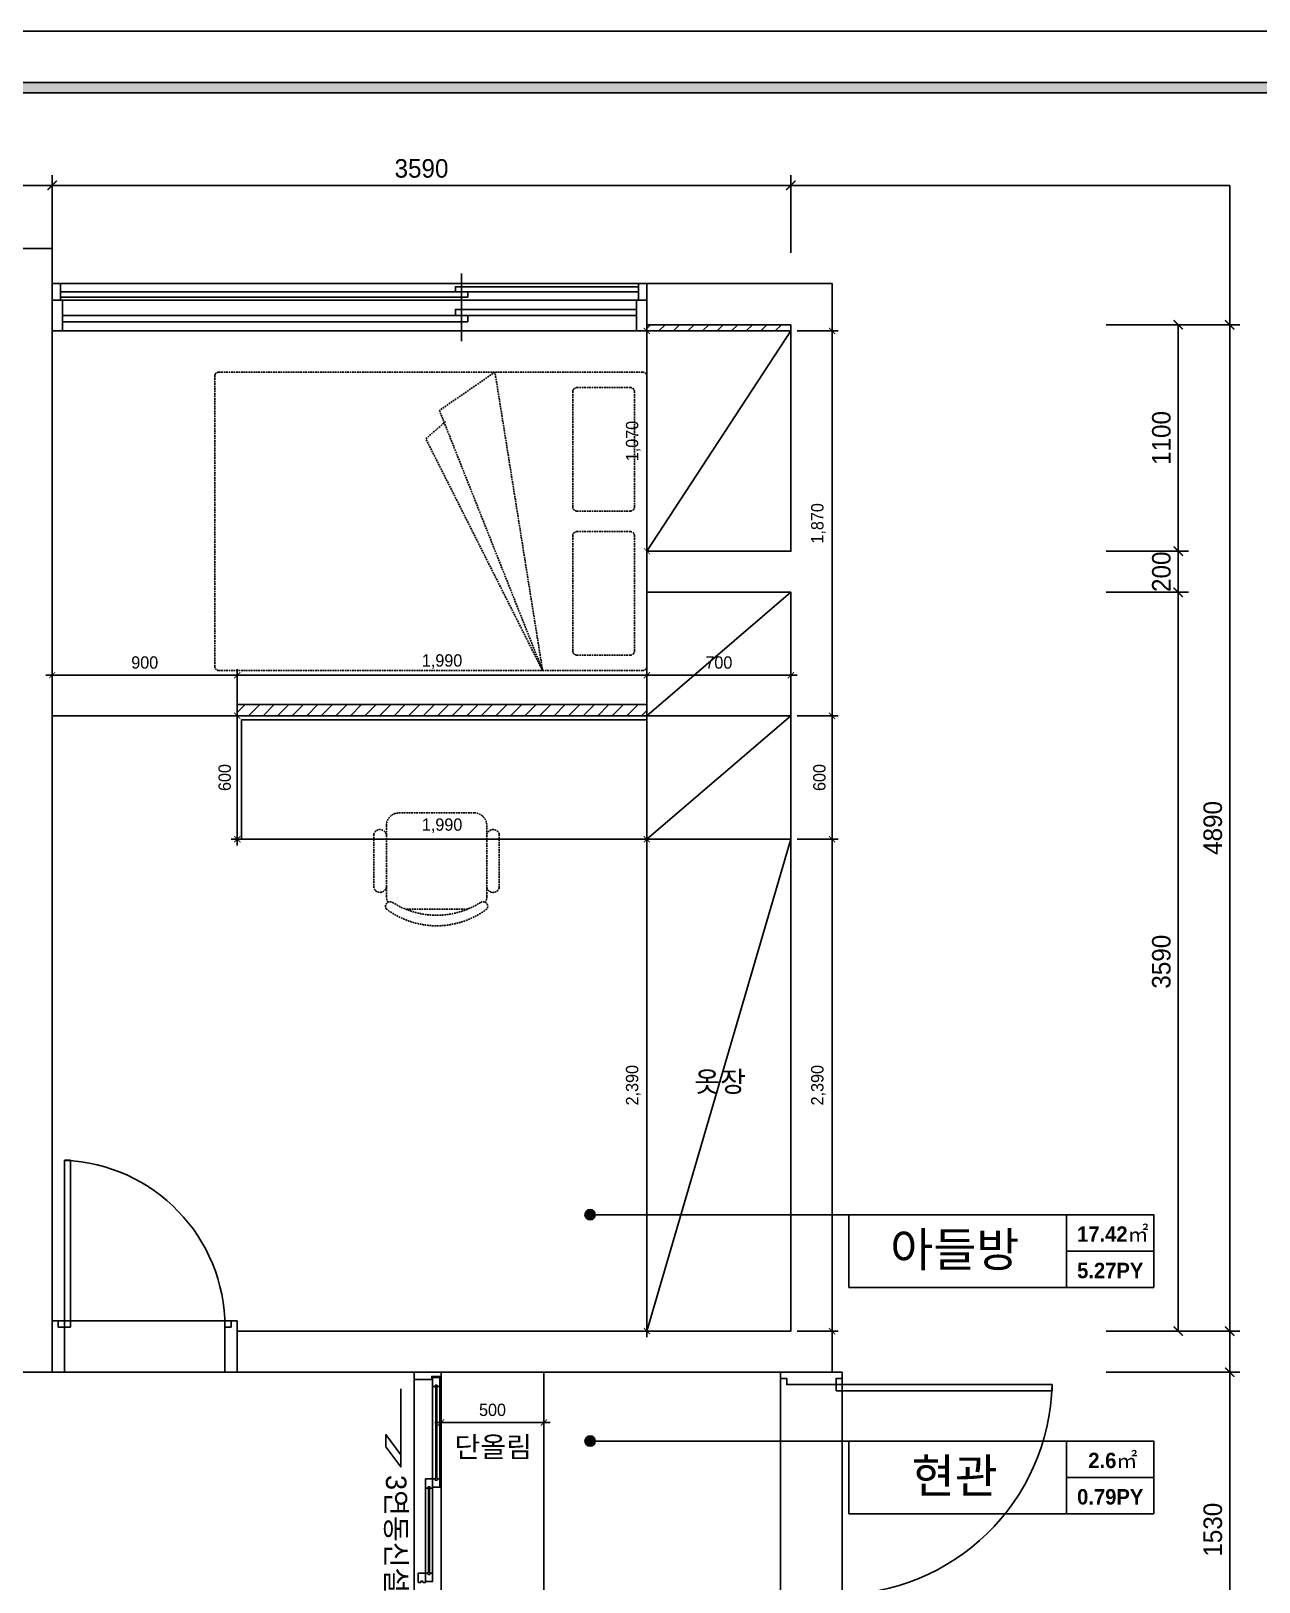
# Model space of a CAD drawing. Header units: millimetres. Extents: x -551172 to 232469, y -3435 to 261611.
# Drawn here: x 128349 to 134316, y 86516 to 94053 of the extents above; entities that cross this region are included whole.
import ezdxf
from ezdxf.enums import TextEntityAlignment as Align

# ---------------------------------------------------------------- set-up
doc = ezdxf.new("R2010")
doc.units = ezdxf.units.MM
doc.header["$LTSCALE"] = 10
doc.header["$PDMODE"] = 3
doc.linetypes.add('DH-HID2', pattern=[1.2, 0.8, -0.4])
doc.layers.get('DEFPOINTS').update_dxf_attribs({"color": 248})
for name, color, linetype in [('0-ELC TEXT', 7, 'Continuous'), ('03-TEXT', 3, 'Continuous'), ('03-WAL NEW', 3, 'Continuous'), ('06-FUR', 6, 'Continuous'), ('07-DIM WAL', 5, 'Continuous'), ('C-HAT', 251, 'Continuous'), ('CO-DOOR', 8, 'Continuous'), ('F-SYM', 7, 'Continuous'), ('FORM(YOURNAME)-11', 1, 'Continuous'), ('FU-FURM', 251, 'DH-HID2'), ('Layer 1', 7, 'Continuous'), ('도면층2', 2, 'Continuous'), ('도면층4', 4, 'Continuous'), ('도면층5', 5, 'Continuous'), ('도면층8', 8, 'Continuous')]:
    doc.layers.add(name, color=color, linetype=linetype)
doc.styles.add('HY 울릉도 L', font='')
doc.styles.add('YOURNAME', font='HY울릉도M.TTF')
doc.styles.add('넥슨고딕', font='NEXONLv1GothicBold.ttf')
doc.styles.add('코레일둥고', font='Korail_Round_Gothic_Medium.ttf')
doc.styles.get('HY 울릉도 L').set_extended_font_data('HY울릉도L')
doc.dimstyles.new('30', dxfattribs={"dimscale": 30, "dimtxt": 2, "dimasz": 1, "dimexe": 1, "dimexo": 1, "dimgap": 1, "dimtad": 1, "dimdec": 0, "dimrnd": 0.05, "dimdsep": 46, "dimlunit": 6, "dimtxsty": 'HY 울릉도 L', "dimblk": 'ARCHTICK', "dimcen": 2.5, "dimdle": 1, "dimclrd": 133, "dimclre": 133, "dimclrt": 30, "dimadec": 0, "dimazin": 0, "dimtfac": 1, "dimtdec": 0, "dimtix": 1, "dimtmove": 2, "dimatfit": 3, "dimldrblk": 'ARCHTICK', "dimfxl": 1, "dimlwd": -1, "dimlwe": -1, "dimarcsym": 0})
doc.dimstyles.new('YOURNAME-50', dxfattribs={"dimscale": 50, "dimtxt": 1.8, "dimasz": 0.9, "dimexe": 1, "dimexo": 3, "dimgap": 0.7, "dimtad": 1, "dimdec": 0, "dimzin": 0, "dimdsep": 46, "dimtxsty": 'YOURNAME', "dimblk": 'ARCHTICK', "dimcen": 0, "dimclrd": 1, "dimclre": 1, "dimclrt": 7, "dimadec": 0, "dimazin": 0, "dimtfac": 1, "dimtdec": 0, "dimtix": 1, "dimtmove": 2, "dimatfit": 3, "dimldrblk": 'ARCHTICK', "dimfxl": 1, "dimtolj": 1, "dimtzin": 0, "dimarcsym": 0})

# ---------------------------------------------------------------- blocks, each defined once
blk = doc.blocks.new('FORM-PLAN')
at = {"layer": 'FORM(YOURNAME)-11'}
h = blk.add_hatch(color=256, dxfattribs=at)
h.dxf.hatch_style = 1
h.paths.add_polyline_path([(-71444, 55115), (10556, 55115), (10556, 54915), (-71444, 54915)])
h.paths.add_polyline_path([(-71444, -2085), (10556, -2085), (10556, -2285), (-71444, -2285)])
at = {"layer": 'DEFPOINTS', "color": 158}
for points in [[(-71444, -2285), (10556, -2285), (10556, 55115), (-71444, 55115)], [(-69444, 53115), (-64, 53115), (-64, 1215), (-69444, 1215)]]:
    blk.add_lwpolyline(points, close=True, dxfattribs=at)
at = {"layer": 'FORM(YOURNAME)-11', "color": 250}
blk.add_lwpolyline([(-72444, -3285), (11556, -3285), (11556, 56115), (-72444, 56115)], close=True, dxfattribs=at)
at = {"layer": 'FORM(YOURNAME)-11'}
blk.add_lwpolyline([(-71444, 55115), (10556, 55115), (10556, 54915), (-71444, 54915)], close=True, dxfattribs=at)
at = {"layer": 'FORM(YOURNAME)-11', "color": 3, "style": 'YOURNAME'}
for tag, height, p in [('1', 450, (9905, 18188)), ('2', 450, (9905, 17544)), ('3', 450, (9905, 16257)), ('4', 450, (9905, 14326)), ('5', 515, (9905, 12009)), ('6', 515, (9905, 9757)), ('7', 515, (9905, 7504)), ('8', 515, (9905, 5252)), ('9', 515, (9905, 2999)), ('10', 515, (5655, 811)), ('11', 515, (9905, 747)), ('12', 515, (5655, -1441)), ('13', 515, (9905, -1441))]:
    blk.add_attdef(tag, text='', height=height, dxfattribs=at).set_placement(p, align=Align.MIDDLE_RIGHT)
blk = doc.blocks.new('_ArchTick')
at = {"color": 0, "linetype": 'ByBlock', "const_width": 0.15}
blk.add_lwpolyline([(-0.5, -0.5), (0.5, 0.5)], dxfattribs=at)
blk = doc.blocks.new('*D655')
at = {"color": 133, "transparency": 16777216}
blk.add_line((130871.4, 87291.1), (130311.4, 87291.1), dxfattribs=at)
at = {"layer": 'DEFPOINTS', "color": 0, "transparency": 16777216}
for p in [(130341.4, 87291.1), (130341.4, 87291.1), (130841.4, 87291.1)]:
    blk.add_point(p, dxfattribs=at)
at = {"color": 133, "transparency": 16777216, "xscale": 30, "yscale": 30, "zscale": 30, "rotation": 180}
blk.add_blockref('_ArchTick', (130341.4, 87291.1), dxfattribs=at)
at = {"color": 133, "transparency": 16777216, "xscale": 30, "yscale": 30, "zscale": 30}
blk.add_blockref('_ArchTick', (130841.4, 87291.1), dxfattribs=at)
at = {"color": 30, "transparency": 16777216, "insert": (130591.4, 87352.4), "char_height": 60, "attachment_point": 5, "style": 'HY 울릉도 L'}
blk.add_mtext('500', dxfattribs=at)
blk = doc.blocks.new('*D605')
at = {"layer": '07-DIM WAL', "color": 1, "lineweight": -2, "transparency": 16777216}
for p, q in [((128451.4, 92975.3), (128451.4, 93352.8)), ((128451.4, 93302.8), (132041.4, 93302.8)), ((132041.4, 92975.3), (132041.4, 93352.8))]:
    blk.add_line(p, q, dxfattribs=at)
at = {"layer": 'DEFPOINTS', "color": 0, "transparency": 16777216}
for p in [(132041.4, 93302.8), (128451.4, 92825.3), (132041.4, 92825.3)]:
    blk.add_point(p, dxfattribs=at)
at = {"layer": '07-DIM WAL', "color": 1, "lineweight": -2, "transparency": 16777216, "xscale": 45, "yscale": 45, "zscale": 45, "rotation": 180}
blk.add_blockref('_ArchTick', (128451.4, 93302.8), dxfattribs=at)
at = {"layer": '07-DIM WAL', "color": 1, "lineweight": -2, "transparency": 16777216, "xscale": 45, "yscale": 45, "zscale": 45}
blk.add_blockref('_ArchTick', (132041.4, 93302.8), dxfattribs=at)
at = {"layer": '07-DIM WAL', "color": 7, "transparency": 16777216, "insert": (130246.4, 93384.7), "char_height": 90, "attachment_point": 5, "style": 'YOURNAME'}
blk.add_mtext('\\A1;3590', dxfattribs=at)
blk = doc.blocks.new('*D621')
at = {"layer": '07-DIM WAL', "color": 1, "lineweight": -2, "transparency": 16777216}
for p, q in [((133573.9, 87535.3), (134223.9, 87535.3)), ((134173.9, 86005.3), (134173.9, 87535.3)), ((133573.9, 86005.3), (134223.9, 86005.3))]:
    blk.add_line(p, q, dxfattribs=at)
at = {"layer": 'DEFPOINTS', "color": 0, "transparency": 16777216}
for p in [(133423.9, 87535.3), (134173.9, 87535.3), (133423.9, 86005.3)]:
    blk.add_point(p, dxfattribs=at)
at = {"layer": '07-DIM WAL', "color": 1, "lineweight": -2, "transparency": 16777216, "xscale": 45, "yscale": 45, "zscale": 45}
for p, rotation in [((134173.9, 87535.3), 90), ((134173.9, 86005.3), 270)]:
    blk.add_blockref('_ArchTick', p, dxfattribs=dict(at, rotation=rotation))
at = {"layer": '07-DIM WAL', "color": 7, "transparency": 16777216, "insert": (134092.1, 86770.3), "char_height": 90, "attachment_point": 5, "rotation": 90, "style": 'YOURNAME'}
blk.add_mtext('\\A1;1530', dxfattribs=at)
blk = doc.blocks.new('*D622')
at = {"layer": '07-DIM WAL', "color": 1, "lineweight": -2, "transparency": 16777216}
for p, q in [((133573.9, 92625.3), (134223.9, 92625.3)), ((134173.9, 87735.3), (134173.9, 92625.3)), ((133573.9, 87735.3), (134223.9, 87735.3))]:
    blk.add_line(p, q, dxfattribs=at)
at = {"layer": 'DEFPOINTS', "color": 0, "transparency": 16777216}
for p in [(133423.9, 92625.3), (134173.9, 92625.3), (133423.9, 87735.3)]:
    blk.add_point(p, dxfattribs=at)
at = {"layer": '07-DIM WAL', "color": 1, "lineweight": -2, "transparency": 16777216, "xscale": 45, "yscale": 45, "zscale": 45}
for p, rotation in [((134173.9, 92625.3), 90), ((134173.9, 87735.3), 270)]:
    blk.add_blockref('_ArchTick', p, dxfattribs=dict(at, rotation=rotation))
at = {"layer": '07-DIM WAL', "color": 7, "transparency": 16777216, "insert": (134092, 90180.3), "char_height": 90, "attachment_point": 5, "rotation": 90, "style": 'YOURNAME'}
blk.add_mtext('\\A1;4890', dxfattribs=at)
blk = doc.blocks.new('*D623')
at = {"layer": '07-DIM WAL', "color": 1, "lineweight": -2, "transparency": 16777216}
for p, q in [((133573.9, 92625.3), (133973.9, 92625.3)), ((133923.9, 92625.3), (133923.9, 91525.3)), ((133573.9, 91525.3), (133973.9, 91525.3))]:
    blk.add_line(p, q, dxfattribs=at)
at = {"layer": 'DEFPOINTS', "color": 0, "transparency": 16777216}
for p in [(133423.9, 92625.3), (133423.9, 91525.3), (133923.9, 91525.3)]:
    blk.add_point(p, dxfattribs=at)
at = {"layer": '07-DIM WAL', "color": 1, "lineweight": -2, "transparency": 16777216, "xscale": 45, "yscale": 45, "zscale": 45}
for p, rotation in [((133923.9, 92625.3), 90), ((133923.9, 91525.3), 270)]:
    blk.add_blockref('_ArchTick', p, dxfattribs=dict(at, rotation=rotation))
at = {"layer": '07-DIM WAL', "color": 7, "transparency": 16777216, "insert": (133842.1, 92075.3), "char_height": 90, "attachment_point": 5, "rotation": 90, "style": 'YOURNAME'}
blk.add_mtext('\\A1;1100', dxfattribs=at)
blk = doc.blocks.new('*D624')
at = {"layer": '07-DIM WAL', "color": 1, "lineweight": -2, "transparency": 16777216}
for p, q in [((133573.9, 91325.3), (133973.9, 91325.3)), ((133923.9, 91325.3), (133923.9, 87735.3)), ((133573.9, 87735.3), (133973.9, 87735.3))]:
    blk.add_line(p, q, dxfattribs=at)
at = {"layer": 'DEFPOINTS', "color": 0, "transparency": 16777216}
for p in [(133423.9, 91325.3), (133423.9, 87735.3), (133923.9, 87735.3)]:
    blk.add_point(p, dxfattribs=at)
at = {"layer": '07-DIM WAL', "color": 1, "lineweight": -2, "transparency": 16777216, "xscale": 45, "yscale": 45, "zscale": 45}
for p, rotation in [((133923.9, 91325.3), 90), ((133923.9, 87735.3), 270)]:
    blk.add_blockref('_ArchTick', p, dxfattribs=dict(at, rotation=rotation))
at = {"layer": '07-DIM WAL', "color": 7, "transparency": 16777216, "insert": (133842, 89530.3), "char_height": 90, "attachment_point": 5, "rotation": 90, "style": 'YOURNAME'}
blk.add_mtext('\\A1;3590', dxfattribs=at)
blk = doc.blocks.new('*D625')
at = {"layer": '07-DIM WAL', "color": 1, "lineweight": -2, "transparency": 16777216}
for p, q in [((133923.9, 91525.3), (133923.9, 91570.3)), ((133573.9, 91525.3), (133973.9, 91525.3)), ((133923.9, 91525.3), (133923.9, 91325.3)), ((133573.9, 91325.3), (133973.9, 91325.3)), ((133923.9, 91325.3), (133923.9, 91280.3))]:
    blk.add_line(p, q, dxfattribs=at)
at = {"layer": 'DEFPOINTS', "color": 0, "transparency": 16777216}
for p in [(133423.9, 91525.3), (133423.9, 91325.3), (133923.9, 91325.3)]:
    blk.add_point(p, dxfattribs=at)
at = {"layer": '07-DIM WAL', "color": 1, "lineweight": -2, "transparency": 16777216, "xscale": 45, "yscale": 45, "zscale": 45}
for p, rotation in [((133923.9, 91525.3), 270), ((133923.9, 91325.3), 90)]:
    blk.add_blockref('_ArchTick', p, dxfattribs=dict(at, rotation=rotation))
at = {"layer": '07-DIM WAL', "color": 7, "transparency": 16777216, "insert": (133842.1, 91425.3), "char_height": 90, "attachment_point": 5, "rotation": 90, "style": 'YOURNAME'}
blk.add_mtext('\\A1;200', dxfattribs=at)
blk = doc.blocks.new('F-701-1')
at = {"layer": 'FU-FURM'}
for p, q in [((-725, -506.5), (401, -1074)), ((539, -1008), (-725, -506.5)), ((-725, -506.5), (725, -738)), ((725, -738), (539, -1008)), ((401, -1074), (485, -978))]:
    blk.add_line(p, q, dxfattribs=at)
for points in [[(-705, -2100), (705, -2100, 0.414214), (725, -2080), (725, -20, 0.414214), (705, 0), (-705, 0, 0.414214), (-725, -20), (-725, -2080, 0.414214)], [(-70, -360), (-630, -360, -0.414214), (-650, -340), (-650, -80, -0.414214), (-630, -60), (-70, -60, -0.414214), (-50, -80), (-50, -340, -0.414214)], [(70, -360), (630, -360, 0.414214), (650, -340), (650, -80, 0.414214), (630, -60), (70, -60, 0.414214), (50, -80), (50, -340, 0.414214)]]:
    blk.add_lwpolyline(points, format="xyb", close=True, dxfattribs=at)
blk = doc.blocks.new('F-101')
at = {"layer": 'FU-FURM'}
for p, q in [((-248.3, 454), (-248.3, 454)), ((151.2, 467.4), (-151.2, 467.4)), ((-243.8, 406.4), (-243.8, 61)), ((243.8, 61), (243.8, 406.4)), ((-305.7, 104.1), (-305.7, 363.2)), ((304.8, 104.1), (304.8, 363.2)), ((-182.9, 0), (182.9, 0))]:
    blk.add_line(p, q, dxfattribs=at)
for centre, radius, start, end in [((0, 142.2), 406.4, 53.1301, 126.8699), ((-226, 454), 22.3, 143.30994, 302.02741), ((0, 98), 399.1, 57.57575, 122.42425), ((226, 454), 22.3, 237.97259, 36.69006), ((-275.2, 354.3), 31.8, 9.29463, 163.7398), ((-182.9, 406.4), 61, 152.41556, 180), ((182.9, 406.4), 61, 0, 27.58444), ((274.3, 354.3), 31.8, 16.2602, 163.7398), ((-275.2, 113), 31.8, 196.2602, 350.70537), ((274.3, 113), 31.8, 196.2602, 343.7398), ((-182.9, 61), 61, 180, 270), ((182.9, 61), 61, 270, 0)]:
    blk.add_arc(centre, radius, start, end, dxfattribs=at)
blk = doc.blocks.new('*D665')
at = {"layer": '06-FUR', "color": 133, "transparency": 16777216}
for p, q in [((132241.4, 92625.3), (132241.4, 90695.3)), ((132071.4, 92595.3), (132271.4, 92595.3)), ((132071.4, 90725.3), (132271.4, 90725.3))]:
    blk.add_line(p, q, dxfattribs=at)
at = {"layer": 'DEFPOINTS', "color": 0, "transparency": 16777216}
for p in [(132041.4, 92595.3), (132041.4, 90725.3), (132241.4, 90725.3)]:
    blk.add_point(p, dxfattribs=at)
at = {"layer": '06-FUR', "color": 133, "transparency": 16777216, "xscale": 30, "yscale": 30, "zscale": 30}
for p, rotation in [((132241.4, 92595.3), 90), ((132241.4, 90725.3), 270)]:
    blk.add_blockref('_ArchTick', p, dxfattribs=dict(at, rotation=rotation))
at = {"layer": '06-FUR', "color": 30, "transparency": 16777216, "insert": (132175.4, 91660.3), "char_height": 60, "attachment_point": 5, "rotation": 90, "style": 'HY 울릉도 L'}
blk.add_mtext('1,870', dxfattribs=at)
blk = doc.blocks.new('*D666')
at = {"layer": '06-FUR', "color": 133, "transparency": 16777216}
for p, q in [((132241.4, 90755.3), (132241.4, 90095.3)), ((132071.4, 90725.3), (132271.4, 90725.3)), ((132071.4, 90125.3), (132271.4, 90125.3))]:
    blk.add_line(p, q, dxfattribs=at)
at = {"layer": 'DEFPOINTS', "color": 0, "transparency": 16777216}
for p in [(132041.4, 90725.3), (132041.4, 90125.3), (132241.4, 90125.3)]:
    blk.add_point(p, dxfattribs=at)
at = {"layer": '06-FUR', "color": 133, "transparency": 16777216, "xscale": 30, "yscale": 30, "zscale": 30}
for p, rotation in [((132241.4, 90725.3), 90), ((132241.4, 90125.3), 270)]:
    blk.add_blockref('_ArchTick', p, dxfattribs=dict(at, rotation=rotation))
at = {"layer": '06-FUR', "color": 30, "transparency": 16777216, "insert": (132180.1, 90425.3), "char_height": 60, "attachment_point": 5, "rotation": 90, "style": 'HY 울릉도 L'}
blk.add_mtext('600', dxfattribs=at)
blk = doc.blocks.new('*D667')
at = {"layer": '06-FUR', "color": 133, "transparency": 16777216}
for p, q in [((132241.4, 90155.3), (132241.4, 87705.3)), ((132071.4, 90125.3), (132271.4, 90125.3)), ((132071.4, 87735.3), (132271.4, 87735.3))]:
    blk.add_line(p, q, dxfattribs=at)
at = {"layer": 'DEFPOINTS', "color": 0, "transparency": 16777216}
for p in [(132041.4, 90125.3), (132041.4, 87735.3), (132241.4, 87735.3)]:
    blk.add_point(p, dxfattribs=at)
at = {"layer": '06-FUR', "color": 133, "transparency": 16777216, "xscale": 30, "yscale": 30, "zscale": 30}
for p, rotation in [((132241.4, 90125.3), 90), ((132241.4, 87735.3), 270)]:
    blk.add_blockref('_ArchTick', p, dxfattribs=dict(at, rotation=rotation))
at = {"layer": '06-FUR', "color": 30, "transparency": 16777216, "insert": (132175.4, 88930.3), "char_height": 60, "attachment_point": 5, "rotation": 90, "style": 'HY 울릉도 L'}
blk.add_mtext('2,390', dxfattribs=at)
blk = doc.blocks.new('*D668')
at = {"layer": '06-FUR', "color": 133, "transparency": 16777216}
for p, q in [((129381.4, 90922.6), (128421.4, 90922.6)), ((128451.4, 90755.3), (128451.4, 90952.6)), ((129351.4, 90755.3), (129351.4, 90952.6))]:
    blk.add_line(p, q, dxfattribs=at)
at = {"layer": 'DEFPOINTS', "color": 0, "transparency": 16777216}
for p in [(128451.4, 90922.6), (128451.4, 90725.3), (129351.4, 90725.3)]:
    blk.add_point(p, dxfattribs=at)
at = {"layer": '06-FUR', "color": 133, "transparency": 16777216, "xscale": 30, "yscale": 30, "zscale": 30, "rotation": 180}
blk.add_blockref('_ArchTick', (128451.4, 90922.6), dxfattribs=at)
at = {"layer": '06-FUR', "color": 133, "transparency": 16777216, "xscale": 30, "yscale": 30, "zscale": 30}
blk.add_blockref('_ArchTick', (129351.4, 90922.6), dxfattribs=at)
at = {"layer": '06-FUR', "color": 30, "transparency": 16777216, "insert": (128901.4, 90983.9), "char_height": 60, "attachment_point": 5, "style": 'HY 울릉도 L'}
blk.add_mtext('900', dxfattribs=at)
blk = doc.blocks.new('*D669')
at = {"layer": '06-FUR', "color": 133, "transparency": 16777216}
for p, q in [((129321.4, 90922.6), (131371.4, 90922.6)), ((129351.4, 90755.3), (129351.4, 90952.6)), ((131341.4, 90755.3), (131341.4, 90952.6))]:
    blk.add_line(p, q, dxfattribs=at)
at = {"layer": 'DEFPOINTS', "color": 0, "transparency": 16777216}
for p in [(131341.4, 90922.6), (129351.4, 90725.3), (131341.4, 90725.3)]:
    blk.add_point(p, dxfattribs=at)
at = {"layer": '06-FUR', "color": 133, "transparency": 16777216, "xscale": 30, "yscale": 30, "zscale": 30, "rotation": 180}
blk.add_blockref('_ArchTick', (129351.4, 90922.6), dxfattribs=at)
at = {"layer": '06-FUR', "color": 133, "transparency": 16777216, "xscale": 30, "yscale": 30, "zscale": 30}
blk.add_blockref('_ArchTick', (131341.4, 90922.6), dxfattribs=at)
at = {"layer": '06-FUR', "color": 30, "transparency": 16777216, "insert": (130346.4, 90988.6), "char_height": 60, "attachment_point": 5, "style": 'HY 울릉도 L'}
blk.add_mtext('1,990', dxfattribs=at)
blk = doc.blocks.new('*D637')
at = {"layer": '06-FUR', "color": 133, "transparency": 16777216}
for p, q in [((131311.4, 90922.6), (132071.4, 90922.6)), ((131341.4, 90755.3), (131341.4, 90952.6)), ((132041.4, 90755.3), (132041.4, 90952.6))]:
    blk.add_line(p, q, dxfattribs=at)
at = {"layer": 'DEFPOINTS', "color": 0, "transparency": 16777216}
for p in [(132041.4, 90922.6), (131341.4, 90725.3), (132041.4, 90725.3)]:
    blk.add_point(p, dxfattribs=at)
at = {"layer": '06-FUR', "color": 133, "transparency": 16777216, "xscale": 30, "yscale": 30, "zscale": 30, "rotation": 180}
blk.add_blockref('_ArchTick', (131341.4, 90922.6), dxfattribs=at)
at = {"layer": '06-FUR', "color": 133, "transparency": 16777216, "xscale": 30, "yscale": 30, "zscale": 30}
blk.add_blockref('_ArchTick', (132041.4, 90922.6), dxfattribs=at)
at = {"layer": '06-FUR', "color": 30, "transparency": 16777216, "insert": (131691.4, 90983.9), "char_height": 60, "attachment_point": 5, "style": 'HY 울릉도 L'}
blk.add_mtext('700', dxfattribs=at)
blk = doc.blocks.new('*D712')
at = {"layer": '06-FUR', "color": 133, "transparency": 16777216}
blk.add_line((131371.4, 90125.3), (129321.4, 90125.3), dxfattribs=at)
at = {"layer": 'DEFPOINTS', "color": 0, "transparency": 16777216}
for p in [(129351.4, 90125.3), (129351.4, 90125.3), (131341.4, 90125.3)]:
    blk.add_point(p, dxfattribs=at)
at = {"layer": '06-FUR', "color": 133, "transparency": 16777216, "xscale": 30, "yscale": 30, "zscale": 30, "rotation": 180}
blk.add_blockref('_ArchTick', (129351.4, 90125.3), dxfattribs=at)
at = {"layer": '06-FUR', "color": 133, "transparency": 16777216, "xscale": 30, "yscale": 30, "zscale": 30}
blk.add_blockref('_ArchTick', (131341.4, 90125.3), dxfattribs=at)
at = {"layer": '06-FUR', "color": 30, "transparency": 16777216, "insert": (130346.4, 90191.3), "char_height": 60, "attachment_point": 5, "style": 'HY 울릉도 L'}
blk.add_mtext('1,990', dxfattribs=at)
blk = doc.blocks.new('*D713')
at = {"layer": '06-FUR', "color": 133, "transparency": 16777216}
for p, q in [((129351.4, 90095.3), (129351.4, 90755.3)), ((129381.4, 90725.3), (129381.4, 90725.3)), ((129381.4, 90125.3), (129381.4, 90125.3))]:
    blk.add_line(p, q, dxfattribs=at)
at = {"layer": 'DEFPOINTS', "color": 0, "transparency": 16777216}
for p in [(129351.4, 90725.3), (129351.4, 90725.3), (129351.4, 90125.3)]:
    blk.add_point(p, dxfattribs=at)
at = {"layer": '06-FUR', "color": 133, "transparency": 16777216, "xscale": 30, "yscale": 30, "zscale": 30}
for p, rotation in [((129351.4, 90725.3), 90), ((129351.4, 90125.3), 270)]:
    blk.add_blockref('_ArchTick', p, dxfattribs=dict(at, rotation=rotation))
at = {"layer": '06-FUR', "color": 30, "transparency": 16777216, "insert": (129290.1, 90425.3), "char_height": 60, "attachment_point": 5, "rotation": 90, "style": 'HY 울릉도 L'}
blk.add_mtext('600', dxfattribs=at)
blk = doc.blocks.new('*D714')
at = {"layer": '06-FUR', "color": 133, "transparency": 16777216}
for p, q in [((131341.4, 90155.3), (131341.4, 87705.3)), ((131371.4, 90125.3), (131371.4, 90125.3)), ((131371.4, 87735.3), (131371.4, 87735.3))]:
    blk.add_line(p, q, dxfattribs=at)
at = {"layer": 'DEFPOINTS', "color": 0, "transparency": 16777216}
for p in [(131341.4, 90125.3), (131341.4, 87735.3), (131341.4, 87735.3)]:
    blk.add_point(p, dxfattribs=at)
at = {"layer": '06-FUR', "color": 133, "transparency": 16777216, "xscale": 30, "yscale": 30, "zscale": 30}
for p, rotation in [((131341.4, 90125.3), 90), ((131341.4, 87735.3), 270)]:
    blk.add_blockref('_ArchTick', p, dxfattribs=dict(at, rotation=rotation))
at = {"layer": '06-FUR', "color": 30, "transparency": 16777216, "insert": (131275.4, 88930.3), "char_height": 60, "attachment_point": 5, "rotation": 90, "style": 'HY 울릉도 L'}
blk.add_mtext('2,390', dxfattribs=at)
blk = doc.blocks.new('*D715')
at = {"layer": '06-FUR', "color": 133, "transparency": 16777216}
for p, q in [((131341.4, 91495.3), (131341.4, 92625.3)), ((131371.4, 92595.3), (131371.4, 92595.3)), ((131371.4, 91525.3), (131371.4, 91525.3))]:
    blk.add_line(p, q, dxfattribs=at)
at = {"layer": 'DEFPOINTS', "color": 0, "transparency": 16777216}
for p in [(131341.4, 92595.3), (131341.4, 92595.3), (131341.4, 91525.3)]:
    blk.add_point(p, dxfattribs=at)
at = {"layer": '06-FUR', "color": 133, "transparency": 16777216, "xscale": 30, "yscale": 30, "zscale": 30}
for p, rotation in [((131341.4, 92595.3), 90), ((131341.4, 91525.3), 270)]:
    blk.add_blockref('_ArchTick', p, dxfattribs=dict(at, rotation=rotation))
at = {"layer": '06-FUR', "color": 30, "transparency": 16777216, "insert": (131275.4, 92060.3), "char_height": 60, "attachment_point": 5, "rotation": 90, "style": 'HY 울릉도 L'}
blk.add_mtext('1,070', dxfattribs=at)

msp = doc.modelspace()

# ---------------------------------------------------------------- hatches: boundary and pattern name
at = {"layer": '0-ELC TEXT'}
h = msp.add_hatch(color=256, dxfattribs=at)
h.dxf.hatch_style = 1
edge = h.paths.add_edge_path()
edge.add_arc((131065.6, 88301.2), 25, 0, 360)
h = msp.add_hatch(color=256, dxfattribs=at)
h.dxf.hatch_style = 1
edge = h.paths.add_edge_path()
edge.add_arc((131065.6, 87201.3), 25, 0, 360)
at = {"layer": 'C-HAT'}
h = msp.add_hatch(dxfattribs=at)
h.set_pattern_fill('_USER', color=256, scale=50, angle=45, pattern_type=0)
h.set_pattern_definition([(45, (-55860, 11260), (-35.355339, 35.355339), [])])
h.paths.add_polyline_path([(132041.4, 92625.3), (131341.4, 92625.3), (131341.4, 92595.3), (132041.4, 92595.3)])
h = msp.add_hatch(dxfattribs=at)
h.set_pattern_fill('_USER', color=256, scale=50, angle=45, pattern_type=0)
h.set_pattern_definition([(45, (-24040, 0), (-35.355339, 35.355339), [])])
h.paths.add_polyline_path([(131741.4, 83325.3), (129841.4, 83325.3), (129841.4, 83270.6), (131741.4, 83270.6)])
h.paths.add_polyline_path([(131341.4, 90780), (129351.4, 90780), (129351.4, 90725.3), (131341.4, 90725.3)])

# ---------------------------------------------------------------- linework, layer by layer
at = {"layer": '0-ELC TEXT'}
for p, q in [((132323.2, 88301.2), (131065.6, 88301.2)), ((133380.4, 87947.5), (133380.4, 88301.2)), ((133380.4, 88124.3), (133805.1, 88124.3)), ((132323.2, 87201.3), (131065.6, 87201.3)), ((133380.4, 86847.6), (133380.4, 87201.3)), ((133380.4, 87024.5), (133805.1, 87024.5))]:
    msp.add_line(p, q, dxfattribs=at)
for points in [[(132323.2, 88301.2), (133805.1, 88301.2), (133805.1, 87947.5), (132323.2, 87947.5)], [(132323.2, 87201.3), (133805.1, 87201.3), (133805.1, 86847.6), (132323.2, 86847.6)]]:
    msp.add_lwpolyline(points, close=True, dxfattribs=at)
for centre in [(131065.6, 88301.2), (131065.6, 87201.3)]:
    msp.add_circle(centre, 25, dxfattribs=at)
at = {"layer": '03-WAL NEW'}
for points in [[(132041.4, 92625.3), (131341.4, 92625.3), (131341.4, 92595.3), (132041.4, 92595.3)], [(131341.4, 90725.3), (129351.4, 90725.3), (129351.4, 90780), (131341.4, 90780)]]:
    msp.add_lwpolyline(points, close=True, dxfattribs=at)
at = {"layer": '06-FUR'}
for p, q in [((132041.4, 92595.3), (131341.4, 91525.3)), ((129351.4, 90725.3), (128451.4, 90725.3))]:
    msp.add_line(p, q, dxfattribs=at)
for points in [[(131341.4, 91525.3), (132041.4, 91525.3), (132041.4, 92595.3), (131341.4, 92595.3)], [(131341.4, 91325.3), (132041.4, 91325.3), (132041.4, 87735.3), (131341.4, 87735.3)]]:
    msp.add_lwpolyline(points, close=True, dxfattribs=at)
for points in [[(132041.4, 91325.3), (131341.4, 90725.3), (132041.4, 90725.3), (131341.4, 90125.3)], [(131341.4, 90725.3), (129351.4, 90725.3), (129351.4, 90125.3), (131341.4, 90125.3), (131341.4, 90725.3)], [(129371.4, 90125.3), (129371.4, 90705.3), (131341.4, 90705.3)], [(131341.4, 90125.3), (132041.4, 90125.3), (131341.4, 87735.3)]]:
    msp.add_lwpolyline(points, dxfattribs=at)
at = {"layer": 'CO-DOOR', "color": 1}
msp.add_lwpolyline([(130145.7, 87454.5), (130145.7, 87075.3), (130073.5, 87173.9), (130073.5, 87232.3), (130145.7, 87133.6), (130145.7, 87454.5)], close=True, dxfattribs=at)
at = {"layer": 'Layer 1'}
msp.add_line((130841.4, 86395.3), (130841.4, 87535.3), dxfattribs=at)
at = {"layer": '도면층2'}
for p, q in [((128251.4, 92995.3), (128451.4, 92995.3)), ((128451.4, 87735.3), (128451.4, 92995.3)), ((131341.4, 92825.3), (132241.4, 92825.3)), ((131341.4, 92825.3), (131341.4, 92625.3)), ((132241.4, 92825.3), (132241.4, 87535.3)), ((131341.4, 92625.3), (132041.4, 92625.3)), ((132041.4, 92625.3), (132041.4, 91525.3)), ((131341.4, 91525.3), (132041.4, 91525.3)), ((131341.4, 91525.3), (131341.4, 91325.3)), ((131341.4, 91325.3), (132041.4, 91325.3)), ((132041.4, 91325.3), (132041.4, 87735.3)), ((128451.4, 87735.3), (128451.4, 87535.3)), ((132041.4, 87735.3), (129351.4, 87735.3)), ((129351.4, 87735.3), (129351.4, 87535.3)), ((128451.4, 87535.3), (128251.4, 87535.3)), ((132241.4, 87535.3), (129351.4, 87535.3))]:
    msp.add_line(p, q, dxfattribs=at)
at = {"layer": '도면층4'}
for p, q in [((130441.4, 92545.3), (130441.4, 92875.3)), ((131301.4, 92825.3), (128491.4, 92825.3)), ((131291.4, 92745.3), (128501.4, 92745.3)), ((131291.4, 92595.3), (128501.4, 92595.3)), ((128511.4, 87755.3), (128511.4, 88565.3)), ((128511.4, 88565.3), (128541.4, 88565.3)), ((128541.4, 87755.3), (128541.4, 88564.7)), ((128451.4, 87535.3), (128451.4, 87785.3)), ((128451.4, 87785.3), (129351.4, 87785.3)), ((128451.4, 87785.3), (128451.4, 87535.3)), ((128511.4, 87755.3), (128541.4, 87755.3)), ((129351.4, 87785.3), (129351.4, 87535.3)), ((129351.4, 87535.3), (128451.4, 87535.3)), ((131991.4, 86395.3), (131991.4, 87535.3)), ((131991.4, 87535.3), (132291.4, 87535.3)), ((132291.4, 87535.3), (131991.4, 87535.3)), ((132291.4, 87535.3), (132291.4, 86395.3)), ((132261.4, 87475.3), (133311.4, 87475.3)), ((132261.4, 87475.3), (132261.4, 87445.3)), ((132261.4, 87445.3), (133310.8, 87445.3)), ((133311.4, 87475.3), (133311.4, 87445.3))]:
    msp.add_line(p, q, dxfattribs=at)
for points in [[(128451.4, 92825.3), (128491.4, 92825.3), (128491.4, 92745.3)], [(128491.4, 92760.3), (130471.4, 92760.3), (130471.4, 92785.3), (128491.4, 92785.3)], [(131301.4, 92810.3), (130411.4, 92810.3), (130411.4, 92785.3), (131301.4, 92785.3)], [(131341.4, 92825.3), (131301.4, 92825.3), (131301.4, 92745.3)], [(128451.4, 92645.3), (128451.4, 92595.3), (128501.4, 92595.3), (128501.4, 92745.3), (128451.4, 92745.3)], [(131291.4, 92700.3), (130411.4, 92700.3), (130411.4, 92670.3), (131291.4, 92670.3)], [(131341.4, 92645.3), (131341.4, 92595.3), (131291.4, 92595.3), (131291.4, 92745.3), (131341.4, 92745.3)], [(128501.4, 92670.3), (130471.4, 92670.3), (130471.4, 92640.3), (128501.4, 92640.3)], [(128451.4, 87785.3), (128481.4, 87785.3), (128481.4, 87755.3), (128511.4, 87755.3), (128511.4, 87535.3), (128481.4, 87535.3), (128481.4, 87535.3), (128451.4, 87535.3), (128451.4, 87785.3)], [(129351.4, 87785.3), (129321.4, 87785.3), (129321.4, 87755.3), (129291.4, 87755.3), (129291.4, 87535.3), (129321.4, 87535.3), (129321.4, 87535.3), (129351.4, 87535.3), (129351.4, 87785.3)], [(132291.4, 87535.3), (132291.4, 87505.3), (132261.4, 87505.3), (132261.4, 87475.3), (132021.4, 87475.3), (132021.4, 87505.3), (131991.4, 87505.3), (131991.4, 87535.3), (132291.4, 87535.3)]]:
    msp.add_lwpolyline(points, dxfattribs=at)
at = {"layer": '도면층5'}
for centre, radius, start, end in [((128481.4, 87755.3), 810, 0, 87.87745), ((132266, 87500.4), 1045.1, 269.74486, 358.62483)]:
    msp.add_arc(centre, radius, start, end, dxfattribs=at)
at = {"layer": '도면층8'}
for p, q in [((130211.4, 86005.3), (130211.4, 87535.3)), ((130293.3, 87500.2), (130295.8, 87500.2)), ((130341.4, 87514.9), (130341.4, 86040.4)), ((130300.5, 87465.8), (130300.5, 87017.4)), ((130335.6, 87465.8), (130335.6, 87017.4)), ((130265.4, 86972.9), (130265.4, 86528.9)), ((130300.5, 87017.4), (130300.5, 86528.9))]:
    msp.add_line(p, q, dxfattribs=at)
for points in [[(130216.4, 87535.3), (130341.4, 87535.3), (130341.4, 87514.9), (130295.8, 87514.9), (130295.8, 87500.2), (130211.4, 87500.2), (130211.4, 87535.3), (130216.4, 87535.3)], [(130311.3, 87465.8), (130312.9, 87462.6), (130314, 87461.9), (130315.7, 87461.3)], [(130320.4, 87021.8), (130320.4, 87469.8), (130315.7, 87469.8), (130315.7, 87021.8), (130320.4, 87021.8), (130315.7, 87021.8)], [(130324.8, 87465.8), (130323.2, 87462.6), (130322.1, 87461.9), (130320.4, 87461.3)], [(130276.2, 86972.9), (130277.8, 86969.7), (130279, 86969.1), (130280.6, 86968.5)], [(130289.7, 86972.9), (130288.1, 86969.7), (130287, 86969.1), (130285.3, 86968.5)], [(130311.3, 87017.4), (130312.9, 87020.6), (130314, 87021.2), (130315.7, 87021.8)], [(130324.8, 87017.4), (130323.2, 87020.6), (130322.1, 87021.2), (130320.4, 87021.8)], [(130285.3, 86563.5), (130285.3, 86968.5), (130280.6, 86968.5), (130280.6, 86563.5), (130285.3, 86563.5), (130280.6, 86563.5)], [(130276.2, 86559.1), (130277.8, 86562.3), (130279, 86562.9), (130280.6, 86563.5)], [(130289.7, 86559.1), (130288.1, 86562.3), (130287, 86562.9), (130285.3, 86563.5)]]:
    msp.add_lwpolyline(points, dxfattribs=at)
for points in [[(130300.5, 87510.2), (130300.5, 87465.8), (130312.2, 87465.8), (130314.3, 87472.2), (130321.8, 87472.2), (130323.9, 87465.8), (130335.6, 87465.8), (130335.6, 87510.2)], [(130265.4, 87017.4), (130265.4, 86972.9), (130277.1, 86972.9), (130279.2, 86979.4), (130286.7, 86979.4), (130288.8, 86972.9), (130300.5, 86972.9), (130300.5, 87017.4)], [(130323.9, 87017.4), (130335.6, 87017.4), (130335.6, 86976.4), (130300.5, 86976.4), (130300.5, 87017.4), (130312.2, 87017.4), (130314.3, 87010.9), (130321.8, 87010.9)], [(130230.4, 86559.1), (130230.4, 86514.6), (130242.1, 86514.6), (130244.1, 86521.1), (130251.7, 86521.1), (130253.7, 86514.6), (130265.4, 86514.6), (130265.4, 86559.1)], [(130288.8, 86559.1), (130300.5, 86559.1), (130300.5, 86518.1), (130265.4, 86518.1), (130265.4, 86559.1), (130277.1, 86559.1), (130279.2, 86552.6), (130286.7, 86552.6)]]:
    msp.add_lwpolyline(points, close=True, dxfattribs=at)

# ---------------------------------------------------------------- block references
at = {"layer": 'F-SYM', "xscale": 0.2500000000000001, "yscale": 0.2500000000000001, "zscale": 0.2500000000000001}
msp.add_blockref('FORM-PLAN', (134189.9, 80024), dxfattribs=at)
at = {"layer": 'FU-FURM', "xscale": -1}
for name, p, rotation in [('F-701-1', (131341.4, 91670.3), 270), ('F-101', (130319.8, 90253.5), 180)]:
    msp.add_blockref(name, p, dxfattribs=dict(at, rotation=rotation))

# ---------------------------------------------------------------- texts
at = {"layer": '0-ELC TEXT', "style": '코레일둥고'}
for s, p in [('옷장', (131571.9, 88897.7)), ('단올림', (130407.1, 87122.6))]:
    msp.add_text(s, height=100, dxfattribs=at).set_placement(p)
msp.add_text('3연동신설', height=100, rotation=270, dxfattribs=at).set_placement((130073.5, 87035.9))
at = {"layer": '03-TEXT'}
for s, height, style, p in [('17.42㎡', 75, '넥슨고딕', (133606.1, 88169.4)), ('아들방', 166.67, '코레일둥고', (132837.9, 88049)), ('5.27PY', 75, '넥슨고딕', (133593.3, 87992.5)), ('현관', 166.67, '코레일둥고', (132837.9, 86949.1)), ('2.6㎡', 75, '넥슨고딕', (133606.1, 87069.5)), ('0.79PY', 75, '넥슨고딕', (133593.3, 86892.7))]:
    msp.add_text(s, height=height, dxfattribs=dict(at, style=style)).set_placement(p, align=Align.CENTER)

# ---------------------------------------------------------------- dimensions: what is measured, and where the dimension line sits
dim = msp.add_linear_dim(base=(130341.4, 87291.1), p1=(130841.4, 87291.1), p2=(130341.4, 87291.1), angle=180, dimstyle='30')
dim.commit()
dim.dimension.update_dxf_attribs({"geometry": '*D655', "text_midpoint": (130591.4, 87352.4)})
at = {"layer": '06-FUR'}
for base, p1, p2, picture, middle in [((131341.4, 92595.3), (131341.4, 91525.3), (131341.4, 92595.3), '*D715', (131275.4, 92060.3)), ((129351.4, 90725.3), (129351.4, 90125.3), (129351.4, 90725.3), '*D713', (129290.1, 90425.3)), ((131341.4, 87735.3), (131341.4, 90125.3), (131341.4, 87735.3), '*D714', (131275.4, 88930.3))]:
    dim = msp.add_linear_dim(base=base, p1=p1, p2=p2, angle=90, dimstyle='30', override={"dimfxl": 1.25}, dxfattribs=at)
    dim.commit()
    dim.dimension.update_dxf_attribs({"geometry": picture, "text_midpoint": middle})
for base, p1, p2, picture, middle in [((132241.4, 90725.3), (132041.4, 92595.3), (132041.4, 90725.3), '*D665', (132175.4, 91660.3)), ((132241.4, 90125.3), (132041.4, 90725.3), (132041.4, 90125.3), '*D666', (132180.1, 90425.3)), ((132241.4, 87735.3), (132041.4, 90125.3), (132041.4, 87735.3), '*D667', (132175.4, 88930.3))]:
    dim = msp.add_linear_dim(base=base, p1=p1, p2=p2, angle=90, dimstyle='30', dxfattribs=at)
    dim.commit()
    dim.dimension.update_dxf_attribs({"geometry": picture, "text_midpoint": middle})
for base, p1, p2, picture, middle in [((128451.4, 90922.6), (129351.4, 90725.3), (128451.4, 90725.3), '*D668', (128901.4, 90983.9)), ((131341.4, 90922.6), (129351.4, 90725.3), (131341.4, 90725.3), '*D669', (130346.4, 90988.6)), ((132041.4, 90922.6), (131341.4, 90725.3), (132041.4, 90725.3), '*D637', (131691.4, 90983.9))]:
    dim = msp.add_linear_dim(base=base, p1=p1, p2=p2, dimstyle='30', dxfattribs=at)
    dim.commit()
    dim.dimension.update_dxf_attribs({"geometry": picture, "text_midpoint": middle})
dim = msp.add_linear_dim(base=(129351.4, 90125.3), p1=(131341.4, 90125.3), p2=(129351.4, 90125.3), dimstyle='30', override={"dimfxl": 1.25}, dxfattribs=at)
dim.commit()
dim.dimension.update_dxf_attribs({"geometry": '*D712', "text_midpoint": (130346.4, 90191.3)})
at = {"layer": '07-DIM WAL'}
for base, p1, p2, angle, picture, middle in [((132041.4, 93302.8), (128451.4, 92825.3), (132041.4, 92825.3), 180, '*D605', (130246.4, 93384.7)), ((134173.9, 92625.3), (133423.9, 87735.3), (133423.9, 92625.3), 90, '*D622', (134092, 90180.3)), ((133923.9, 91525.3), (133423.9, 92625.3), (133423.9, 91525.3), 90, '*D623', (133842.1, 92075.3)), ((133923.9, 91325.3), (133423.9, 91525.3), (133423.9, 91325.3), 90, '*D625', (133842.1, 91425.3)), ((133923.9, 87735.3), (133423.9, 91325.3), (133423.9, 87735.3), 90, '*D624', (133842, 89530.3)), ((134173.9, 87535.3), (133423.9, 86005.3), (133423.9, 87535.3), 90, '*D621', (134092.1, 86770.3))]:
    dim = msp.add_linear_dim(base=base, p1=p1, p2=p2, angle=angle, dimstyle='YOURNAME-50', dxfattribs=at)
    dim.commit()
    dim.dimension.update_dxf_attribs({"geometry": picture, "text_midpoint": middle})

doc.saveas('drawing.dxf')
